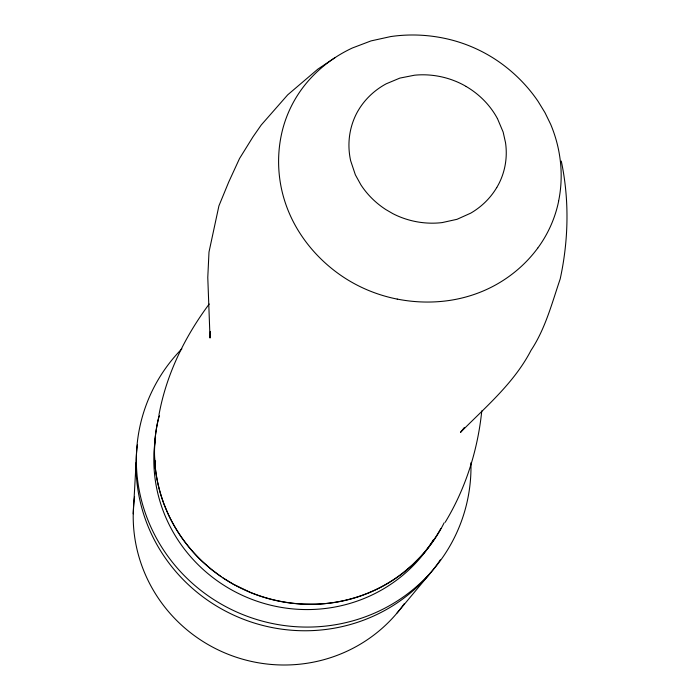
<?xml version="1.0" encoding="UTF-8"?>
<svg xmlns="http://www.w3.org/2000/svg" width="700" height="700" viewBox="0 0 700 700"><rect width="100%" height="100%" fill="white"/><g stroke="black" fill="none" stroke-linecap="round" stroke-linejoin="round"><path stroke-width="1.05" d="M210.332 331.537L210.026 338.047L207.778 277.489L208.994 252.07L218.925 205.844L228.734 182L239.531 158.524L252.989 136.841L261.249 124.976L287.717 94.824L317.852 69.142L334.941 57.706M133.236 513.817L136.071 462.648M481.775 410.909C477.776 450.144 465.649 488.565 445.156 522.331M158.97 414.89C166.276 374.5 184.791 336.779 209.221 304.01M558.635 201.206C555.179 218.12 547.977 234.211 537.749 248.098M496.738 187.609L498.505 184.45A79.284 73.185 21.5 0 0 505.531 142.704L503.151 132.064L497.411 118.484M464.389 427.455L460.521 432.364C485.835 406.752 514.168 382.926 530.985 350.411C545.387 328.668 551.898 303.336 560.201 278.924C568.601 240.231 569.468 199.894 561.286 161.079M397.066 613.008L430.22 573.265M403.515 572.504L412.457 564.795L420.761 556.378A160.125 155.041 20.6 0 0 440.877 528.456M397.233 299.101C376.18 294.954 356.02 286.326 338.599 273.779A145.486 134.662 21.6 0 1 299.714 232.881C289.879 217.525 283.124 200.2 280.245 182.184A147.376 136.404 21.7 0 1 281.111 136.124C285.311 114.87 295.453 94.894 310.082 78.916A145.801 135.013 21.6 0 1 352.275 48.029L370.991 40.915L390.644 36.584A146.396 135.607 21.6 0 1 444.832 38.395C467.11 43.094 488.233 53.008 506.1 67.121A148.374 137.454 21.4 0 1 538.099 101.404L544.976 112.648L550.681 124.346A145.049 134.347 21.2 0 1 558.591 201.197M222.994 577.92L233.502 584.308L250.154 592.27A157.106 152.058 21.4 0 0 303.739 604.1L315.84 604.196A150.159 145.46 21.8 0 0 403.541 572.53M221.165 576.686L211.435 569.424L202.423 561.514A156.082 151.104 21.7 0 1 167.921 513.476L163.424 502.635M155.409 466.97L155.461 469.998M444.124 522.821A152.959 148.129 21.5 0 1 254.931 594.265A152.959 148.129 21.5 0 1 159.145 415.914M163.529 502.6A151.112 146.361 21.3 0 1 159.206 415.59M433.414 539.744A150.727 146.134 21.5 0 1 253.662 600.023A150.727 146.134 21.5 0 1 155.566 437.474M537.74 248.098A146.248 135.371 21.4 0 1 498.286 283.421C482.44 292.696 464.677 298.541 446.477 300.86A146.956 135.966 21.4 0 1 397.233 299.084M496.711 187.6A81.882 75.574 21.4 0 1 470.741 213.141L457.021 219.31L442.155 222.591A80.876 74.629 21.5 0 1 403.646 218.295A76.983 71.085 21.5 0 1 392.77 213.605L385.884 209.597A81.515 75.224 21.5 0 1 360.92 184.888L355.364 174.825L350.63 160.676A80.745 74.532 21.6 0 1 353.176 121.24A77.096 71.155 21.4 0 1 357.683 111.431L359.555 108.334A81.296 75.04 21.6 0 1 386.172 83.825L399.875 78.094L414.592 75.197A81.209 74.979 21.5 0 1 452.287 79.975L455.875 81.358A77.114 71.155 21.5 0 1 466.156 86.459M466.139 86.485A80.15 73.99 21.5 0 1 497.385 118.492M470.934 462.752A167.991 162.881 21.5 0 1 243.941 615.038A167.991 162.881 21.5 0 1 181.886 348.836M155.409 464.949A150.509 146.055 22 0 1 155.531 460.915M440.344 559.843A166.162 161.245 21.5 0 1 244.519 619.666A166.162 161.245 21.5 0 1 137.393 444.99M404.373 603.558A149.153 145.845 21.5 0 1 228.209 654.308A149.153 145.845 21.5 0 1 134.575 496.711"/></g></svg>
